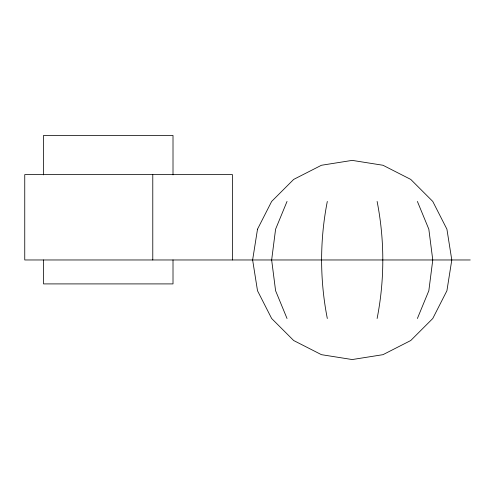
<?xml version="1.0" encoding="UTF-8"?>
<svg xmlns="http://www.w3.org/2000/svg" width="495" height="495" viewBox="0 0 495 495"><rect width="100%" height="100%" fill="white"/><g stroke="black" fill="none" stroke-linecap="round" stroke-linejoin="round"><path stroke-width="0.74" d="M327.319 201.434C319.721 239.995 319.721 279.941 327.319 318.502M377.11 318.502C384.702 279.941 384.702 239.995 377.11 201.434M287.032 201.434L275.591 229.197L271.65 259.968L275.591 290.738L287.032 318.502M417.39 318.502L428.831 290.738L432.772 259.968L428.831 229.197L417.39 201.434M470.25 259.968L24.75 259.968L24.75 174.611L232.452 174.611L232.452 259.968M173.009 174.883L173.009 135.451L43.517 135.451L43.517 174.883M173.009 259.943L173.009 283.907L43.517 283.907L43.517 259.943M152.782 174.611L152.782 259.968M257.505 229.197L252.629 259.968L257.505 290.738L271.65 318.502L293.677 340.529L321.441 354.674L352.211 359.549L382.982 354.674L410.745 340.529L432.772 318.502L446.917 290.738L451.793 259.968L446.917 229.197L432.772 201.434L410.745 179.407L382.982 165.262L352.211 160.386L321.441 165.262L293.677 179.407L271.65 201.434L257.505 229.197"/></g></svg>
